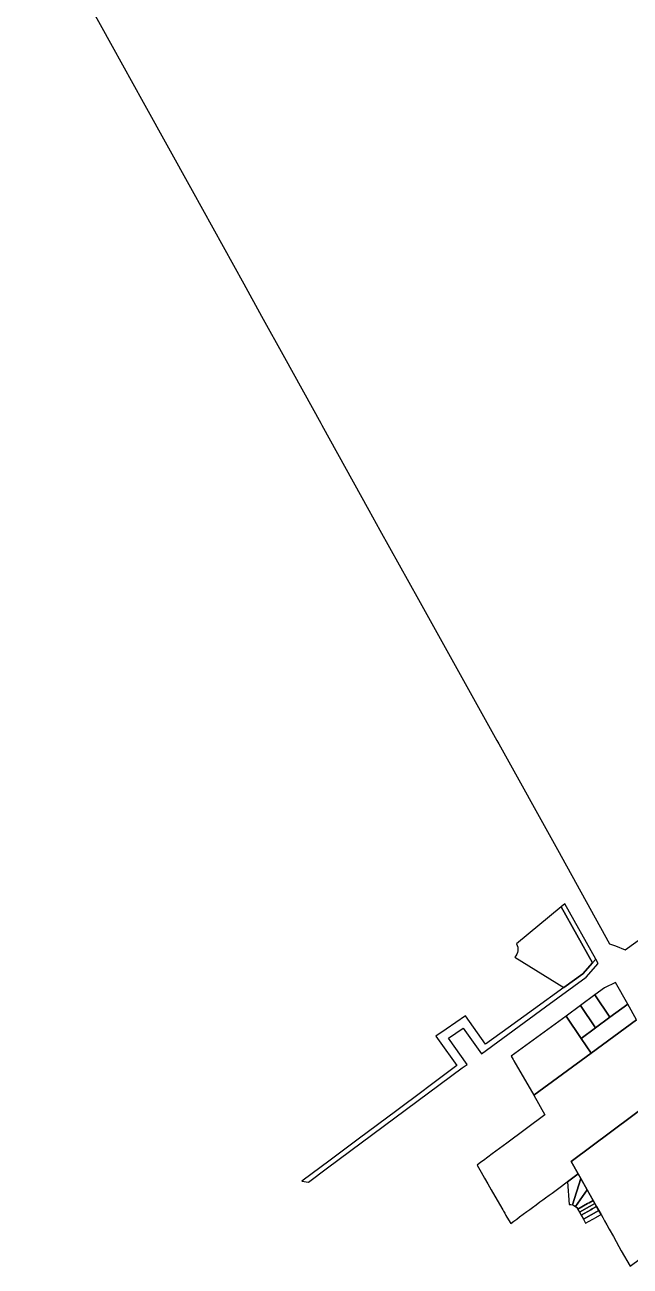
# Model space of a CAD drawing. Header units: metres. Extents: x 1641456 to 1644813, y 5693985 to 5698324.
# Drawn here: x 1642009 to 1643038, y 5694044 to 5696155 of the extents above; entities that cross this region are included whole.
import ezdxf

# ---------------------------------------------------------------- set-up
doc = ezdxf.new("R2010")
doc.units = ezdxf.units.M

msp = doc.modelspace()

# ---------------------------------------------------------------- linework, layer by layer
for points in [[(1642009.1, 5696386.6), (1642157.6, 5696118.5), (1642210.4, 5696023), (1642293.5, 5695872.7), (1642381, 5695714.4), (1642411.4, 5695659.2), (1642450.3, 5695588.8), (1642511.9, 5695477.3), (1642513.7, 5695474.1), (1642593.6, 5695329.6), (1642612.6, 5695295.6), (1642678.2, 5695177.7), (1642811.3, 5694937.8), (1642814.4, 5694932.3), (1642914.2, 5694752.5), (1643002.9, 5694592.5), (1643009.3, 5694590), (1643012.6, 5694588.7), (1643029.4, 5694582.3), (1643228.5, 5694725.6)], [(1642009.1, 5696386.6), (1642157.6, 5696118.5), (1642210.4, 5696023), (1642293.5, 5695872.7), (1642381, 5695714.4), (1642411.4, 5695659.2), (1642450.3, 5695588.8), (1642511.9, 5695477.3), (1642513.7, 5695474.1), (1642593.6, 5695329.6), (1642612.6, 5695295.6), (1642678.2, 5695177.7), (1642811.3, 5694937.8), (1642814.4, 5694932.3), (1642914.2, 5694752.5), (1643002.9, 5694592.5), (1643009.3, 5694590), (1643012.6, 5694588.7), (1643029.4, 5694582.3), (1643228.5, 5694725.6)], [(1642009.1, 5696386.6), (1642157.6, 5696118.5), (1642210.4, 5696023), (1642293.5, 5695872.7), (1642381, 5695714.4), (1642411.4, 5695659.2), (1642450.3, 5695588.8), (1642511.9, 5695477.3), (1642513.7, 5695474.1), (1642593.6, 5695329.6), (1642612.6, 5695295.6), (1642678.2, 5695177.7), (1642811.3, 5694937.8), (1642814.4, 5694932.3), (1642914.2, 5694752.5), (1643002.9, 5694592.5), (1643009.3, 5694590), (1643012.6, 5694588.7), (1643029.4, 5694582.3), (1643228.5, 5694725.6)], [(1642009.1, 5696386.6), (1642157.6, 5696118.5), (1642210.4, 5696023), (1642293.5, 5695872.7), (1642381, 5695714.4), (1642411.4, 5695659.2), (1642450.3, 5695588.8), (1642511.9, 5695477.3), (1642513.7, 5695474.1), (1642593.6, 5695329.6), (1642612.6, 5695295.6), (1642678.2, 5695177.7), (1642811.3, 5694937.8), (1642814.4, 5694932.3), (1642914.2, 5694752.5), (1643002.9, 5694592.5), (1643009.3, 5694590), (1643012.6, 5694588.7), (1643029.4, 5694582.3), (1643228.5, 5694725.6)], [(1642009.1, 5696386.6), (1642157.6, 5696118.5), (1642210.4, 5696023), (1642293.5, 5695872.7), (1642381, 5695714.4), (1642411.4, 5695659.2), (1642450.3, 5695588.8), (1642511.9, 5695477.3), (1642513.7, 5695474.1), (1642593.6, 5695329.6), (1642612.6, 5695295.6), (1642678.2, 5695177.7), (1642811.3, 5694937.8), (1642814.4, 5694932.3), (1642914.2, 5694752.5), (1643002.9, 5694592.5), (1643009.3, 5694590), (1643012.6, 5694588.7), (1643029.4, 5694582.3), (1643228.5, 5694725.6)], [(1642009.1, 5696386.6), (1642157.6, 5696118.5), (1642210.4, 5696023), (1642293.5, 5695872.7), (1642381, 5695714.4), (1642411.4, 5695659.2), (1642450.3, 5695588.8), (1642511.9, 5695477.3), (1642513.7, 5695474.1), (1642593.6, 5695329.6), (1642612.6, 5695295.6), (1642678.2, 5695177.7), (1642811.3, 5694937.8), (1642814.4, 5694932.3), (1642914.2, 5694752.5), (1643002.9, 5694592.5), (1643009.3, 5694590), (1643012.6, 5694588.7), (1643029.4, 5694582.3), (1643228.5, 5694725.6)], [(1642009.1, 5696386.6), (1642157.6, 5696118.5), (1642210.4, 5696023), (1642293.5, 5695872.7), (1642381, 5695714.4), (1642411.4, 5695659.2), (1642450.3, 5695588.8), (1642511.9, 5695477.3), (1642513.7, 5695474.1), (1642593.6, 5695329.6), (1642612.6, 5695295.6), (1642678.2, 5695177.7), (1642811.3, 5694937.8), (1642814.4, 5694932.3), (1642914.2, 5694752.5), (1643002.9, 5694592.5), (1643009.3, 5694590), (1643012.6, 5694588.7), (1643029.4, 5694582.3), (1643228.5, 5694725.6)], [(1642009.1, 5696386.6), (1642157.6, 5696118.5), (1642210.4, 5696023), (1642293.5, 5695872.7), (1642381, 5695714.4), (1642411.4, 5695659.2), (1642450.3, 5695588.8), (1642511.9, 5695477.3), (1642513.7, 5695474.1), (1642593.6, 5695329.6), (1642612.6, 5695295.6), (1642678.2, 5695177.7), (1642811.3, 5694937.8), (1642814.4, 5694932.3), (1642914.2, 5694752.5), (1643002.9, 5694592.5), (1643009.3, 5694590), (1643012.6, 5694588.7), (1643029.4, 5694582.3), (1643228.5, 5694725.6)], [(1642009.1, 5696386.6), (1642157.6, 5696118.5), (1642210.4, 5696023), (1642293.5, 5695872.7), (1642381, 5695714.4), (1642411.4, 5695659.2), (1642450.3, 5695588.8), (1642511.9, 5695477.3), (1642513.7, 5695474.1), (1642593.6, 5695329.6), (1642612.6, 5695295.6), (1642678.2, 5695177.7), (1642811.3, 5694937.8), (1642814.4, 5694932.3), (1642914.2, 5694752.5), (1643002.9, 5694592.5), (1643009.3, 5694590), (1643012.6, 5694588.7), (1643029.4, 5694582.3), (1643228.5, 5694725.6)], [(1642009.1, 5696386.6), (1642157.6, 5696118.5), (1642210.4, 5696023), (1642293.5, 5695872.7), (1642381, 5695714.4), (1642411.4, 5695659.2), (1642450.3, 5695588.8), (1642511.9, 5695477.3), (1642513.7, 5695474.1), (1642593.6, 5695329.6), (1642612.6, 5695295.6), (1642678.2, 5695177.7), (1642811.3, 5694937.8), (1642814.4, 5694932.3), (1642914.2, 5694752.5), (1643002.9, 5694592.5), (1643009.3, 5694590), (1643012.6, 5694588.7), (1643029.4, 5694582.3), (1643228.5, 5694725.6)], [(1642009.1, 5696386.6), (1642157.6, 5696118.5), (1642210.4, 5696023), (1642293.5, 5695872.7), (1642381, 5695714.4), (1642411.4, 5695659.2), (1642450.3, 5695588.8), (1642511.9, 5695477.3), (1642513.7, 5695474.1), (1642593.6, 5695329.6), (1642612.6, 5695295.6), (1642678.2, 5695177.7), (1642811.3, 5694937.8), (1642814.4, 5694932.3), (1642914.2, 5694752.5), (1643002.9, 5694592.5), (1643009.3, 5694590), (1643012.6, 5694588.7), (1643029.4, 5694582.3), (1643228.5, 5694725.6)], [(1642009.1, 5696386.6), (1642157.6, 5696118.5), (1642210.4, 5696023), (1642293.5, 5695872.7), (1642381, 5695714.4), (1642411.4, 5695659.2), (1642450.3, 5695588.8), (1642511.9, 5695477.3), (1642513.7, 5695474.1), (1642593.6, 5695329.6), (1642612.6, 5695295.6), (1642678.2, 5695177.7), (1642811.3, 5694937.8), (1642814.4, 5694932.3), (1642914.2, 5694752.5), (1643002.9, 5694592.5), (1643009.3, 5694590), (1643012.6, 5694588.7), (1643029.4, 5694582.3), (1643228.5, 5694725.6)], [(1642009.1, 5696386.6), (1642157.6, 5696118.5), (1642210.4, 5696023), (1642293.5, 5695872.7), (1642381, 5695714.4), (1642411.4, 5695659.2), (1642450.3, 5695588.8), (1642511.9, 5695477.3), (1642513.7, 5695474.1), (1642593.6, 5695329.6), (1642612.6, 5695295.6), (1642678.2, 5695177.7), (1642811.3, 5694937.8), (1642814.4, 5694932.3), (1642914.2, 5694752.5), (1643002.9, 5694592.5), (1643009.3, 5694590), (1643012.6, 5694588.7), (1643029.4, 5694582.3), (1643228.5, 5694725.6)], [(1642009.1, 5696386.6), (1642157.6, 5696118.5), (1642210.4, 5696023), (1642293.5, 5695872.7), (1642381, 5695714.4), (1642411.4, 5695659.2), (1642450.3, 5695588.8), (1642511.9, 5695477.3), (1642513.7, 5695474.1), (1642593.6, 5695329.6), (1642612.6, 5695295.6), (1642678.2, 5695177.7), (1642811.3, 5694937.8), (1642814.4, 5694932.3), (1642914.2, 5694752.5), (1643002.9, 5694592.5), (1643009.3, 5694590), (1643012.6, 5694588.7), (1643029.4, 5694582.3), (1643228.5, 5694725.6)], [(1642009.1, 5696386.6), (1642157.6, 5696118.5), (1642210.4, 5696023), (1642293.5, 5695872.7), (1642381, 5695714.4), (1642411.4, 5695659.2), (1642450.3, 5695588.8), (1642511.9, 5695477.3), (1642513.7, 5695474.1), (1642593.6, 5695329.6), (1642612.6, 5695295.6), (1642678.2, 5695177.7), (1642811.3, 5694937.8), (1642814.4, 5694932.3), (1642914.2, 5694752.5), (1643002.9, 5694592.5), (1643009.3, 5694590), (1643012.6, 5694588.7), (1643029.4, 5694582.3), (1643228.5, 5694725.6)], [(1642009.1, 5696386.6), (1642157.6, 5696118.5), (1642210.4, 5696023), (1642293.5, 5695872.7), (1642381, 5695714.4), (1642411.4, 5695659.2), (1642450.3, 5695588.8), (1642511.9, 5695477.3), (1642513.7, 5695474.1), (1642593.6, 5695329.6), (1642612.6, 5695295.6), (1642678.2, 5695177.7), (1642811.3, 5694937.8), (1642814.4, 5694932.3), (1642914.2, 5694752.5), (1643002.9, 5694592.5), (1643009.3, 5694590), (1643012.6, 5694588.7), (1643029.4, 5694582.3), (1643228.5, 5694725.6)], [(1642009.1, 5696386.6), (1642157.6, 5696118.5), (1642210.4, 5696023), (1642293.5, 5695872.7), (1642381, 5695714.4), (1642411.4, 5695659.2), (1642450.3, 5695588.8), (1642511.9, 5695477.3), (1642513.7, 5695474.1), (1642593.6, 5695329.6), (1642612.6, 5695295.6), (1642678.2, 5695177.7), (1642811.3, 5694937.8), (1642814.4, 5694932.3), (1642914.2, 5694752.5), (1643002.9, 5694592.5), (1643009.3, 5694590), (1643012.6, 5694588.7), (1643029.4, 5694582.3), (1643228.5, 5694725.6)], [(1642009.1, 5696386.6), (1642157.6, 5696118.5), (1642210.4, 5696023), (1642293.5, 5695872.7), (1642381, 5695714.4), (1642411.4, 5695659.2), (1642450.3, 5695588.8), (1642511.9, 5695477.3), (1642513.7, 5695474.1), (1642593.6, 5695329.6), (1642612.6, 5695295.6), (1642678.2, 5695177.7), (1642811.3, 5694937.8), (1642814.4, 5694932.3), (1642914.2, 5694752.5), (1643002.9, 5694592.5), (1643009.3, 5694590), (1643012.6, 5694588.7), (1643029.4, 5694582.3), (1643228.5, 5694725.6)], [(1642009.1, 5696386.6), (1642157.6, 5696118.5), (1642210.4, 5696023), (1642293.5, 5695872.7), (1642381, 5695714.4), (1642411.4, 5695659.2), (1642450.3, 5695588.8), (1642511.9, 5695477.3), (1642513.7, 5695474.1), (1642593.6, 5695329.6), (1642612.6, 5695295.6), (1642678.2, 5695177.7), (1642811.3, 5694937.8), (1642814.4, 5694932.3), (1642914.2, 5694752.5), (1643002.9, 5694592.5), (1643009.3, 5694590), (1643012.6, 5694588.7), (1643029.4, 5694582.3), (1643228.5, 5694725.6)], [(1642009.1, 5696386.6), (1642157.6, 5696118.5), (1642210.4, 5696023), (1642293.5, 5695872.7), (1642381, 5695714.4), (1642411.4, 5695659.2), (1642450.3, 5695588.8), (1642511.9, 5695477.3), (1642513.7, 5695474.1), (1642593.6, 5695329.6), (1642612.6, 5695295.6), (1642678.2, 5695177.7), (1642811.3, 5694937.8), (1642814.4, 5694932.3), (1642914.2, 5694752.5), (1643002.9, 5694592.5), (1643009.3, 5694590), (1643012.6, 5694588.7), (1643029.4, 5694582.3), (1643228.5, 5694725.6)], [(1642009.1, 5696386.6), (1642157.6, 5696118.5), (1642210.4, 5696023), (1642293.5, 5695872.7), (1642381, 5695714.4), (1642411.4, 5695659.2), (1642450.3, 5695588.8), (1642511.9, 5695477.3), (1642513.7, 5695474.1), (1642593.6, 5695329.6), (1642612.6, 5695295.6), (1642678.2, 5695177.7), (1642811.3, 5694937.8), (1642814.4, 5694932.3), (1642914.2, 5694752.5), (1643002.9, 5694592.5), (1643009.3, 5694590), (1643012.6, 5694588.7), (1643029.4, 5694582.3), (1643228.5, 5694725.6)], [(1642009.1, 5696386.6), (1642157.6, 5696118.5), (1642210.4, 5696023), (1642293.5, 5695872.7), (1642381, 5695714.4), (1642411.4, 5695659.2), (1642450.3, 5695588.8), (1642511.9, 5695477.3), (1642513.7, 5695474.1), (1642593.6, 5695329.6), (1642612.6, 5695295.6), (1642678.2, 5695177.7), (1642811.3, 5694937.8), (1642814.4, 5694932.3), (1642914.2, 5694752.5), (1643002.9, 5694592.5), (1643009.3, 5694590), (1643012.6, 5694588.7), (1643029.4, 5694582.3), (1643228.5, 5694725.6)], [(1642009.1, 5696386.6), (1642157.6, 5696118.5), (1642210.4, 5696023), (1642293.5, 5695872.7), (1642381, 5695714.4), (1642411.4, 5695659.2), (1642450.3, 5695588.8), (1642511.9, 5695477.3), (1642513.7, 5695474.1), (1642593.6, 5695329.6), (1642612.6, 5695295.6), (1642678.2, 5695177.7), (1642811.3, 5694937.8), (1642814.4, 5694932.3), (1642914.2, 5694752.5), (1643002.9, 5694592.5), (1643009.3, 5694590), (1643012.6, 5694588.7), (1643029.4, 5694582.3), (1643228.5, 5694725.6)], [(1642009.1, 5696386.6), (1642157.6, 5696118.5), (1642210.4, 5696023), (1642293.5, 5695872.7), (1642381, 5695714.4), (1642411.4, 5695659.2), (1642450.3, 5695588.8), (1642511.9, 5695477.3), (1642513.7, 5695474.1), (1642593.6, 5695329.6), (1642612.6, 5695295.6), (1642678.2, 5695177.7), (1642811.3, 5694937.8), (1642814.4, 5694932.3), (1642914.2, 5694752.5), (1643002.9, 5694592.5), (1643009.3, 5694590), (1643012.6, 5694588.7), (1643029.4, 5694582.3), (1643228.5, 5694725.6)], [(1642009.1, 5696386.6), (1642157.6, 5696118.5), (1642210.4, 5696023), (1642293.5, 5695872.7), (1642381, 5695714.4), (1642411.4, 5695659.2), (1642450.3, 5695588.8), (1642511.9, 5695477.3), (1642513.7, 5695474.1), (1642593.6, 5695329.6), (1642612.6, 5695295.6), (1642678.2, 5695177.7), (1642811.3, 5694937.8), (1642814.4, 5694932.3), (1642914.2, 5694752.5), (1643002.9, 5694592.5), (1643009.3, 5694590), (1643012.6, 5694588.7), (1643029.4, 5694582.3), (1643228.5, 5694725.6)], [(1642009.1, 5696386.6), (1642157.6, 5696118.5), (1642210.4, 5696023), (1642293.5, 5695872.7), (1642381, 5695714.4), (1642411.4, 5695659.2), (1642450.3, 5695588.8), (1642511.9, 5695477.3), (1642513.7, 5695474.1), (1642593.6, 5695329.6), (1642612.6, 5695295.6), (1642678.2, 5695177.7), (1642811.3, 5694937.8), (1642814.4, 5694932.3), (1642914.2, 5694752.5), (1643002.9, 5694592.5), (1643009.3, 5694590), (1643012.6, 5694588.7), (1643029.4, 5694582.3), (1643228.5, 5694725.6)], [(1642009.1, 5696386.6), (1642157.6, 5696118.5), (1642210.4, 5696023), (1642293.5, 5695872.7), (1642381, 5695714.4), (1642411.4, 5695659.2), (1642450.3, 5695588.8), (1642511.9, 5695477.3), (1642513.7, 5695474.1), (1642593.6, 5695329.6), (1642612.6, 5695295.6), (1642678.2, 5695177.7), (1642811.3, 5694937.8), (1642814.4, 5694932.3), (1642914.2, 5694752.5), (1643002.9, 5694592.5), (1643009.3, 5694590), (1643012.6, 5694588.7), (1643029.4, 5694582.3), (1643228.5, 5694725.6)], [(1642009.1, 5696386.6), (1642157.6, 5696118.5), (1642210.4, 5696023), (1642293.5, 5695872.7), (1642381, 5695714.4), (1642411.4, 5695659.2), (1642450.3, 5695588.8), (1642511.9, 5695477.3), (1642513.7, 5695474.1), (1642593.6, 5695329.6), (1642612.6, 5695295.6), (1642678.2, 5695177.7), (1642811.3, 5694937.8), (1642814.4, 5694932.3), (1642914.2, 5694752.5), (1643002.9, 5694592.5), (1643009.3, 5694590), (1643012.6, 5694588.7), (1643029.4, 5694582.3), (1643228.5, 5694725.6)], [(1642009.1, 5696386.6), (1642157.6, 5696118.5), (1642210.4, 5696023), (1642293.5, 5695872.7), (1642381, 5695714.4), (1642411.4, 5695659.2), (1642450.3, 5695588.8), (1642511.9, 5695477.3), (1642513.7, 5695474.1), (1642593.6, 5695329.6), (1642612.6, 5695295.6), (1642678.2, 5695177.7), (1642811.3, 5694937.8), (1642814.4, 5694932.3), (1642914.2, 5694752.5), (1643002.9, 5694592.5), (1643009.3, 5694590), (1643012.6, 5694588.7), (1643029.4, 5694582.3), (1643228.5, 5694725.6)], [(1642009.1, 5696386.6), (1642157.6, 5696118.5), (1642210.4, 5696023), (1642293.5, 5695872.7), (1642381, 5695714.4), (1642411.4, 5695659.2), (1642450.3, 5695588.8), (1642511.9, 5695477.3), (1642513.7, 5695474.1), (1642593.6, 5695329.6), (1642612.6, 5695295.6), (1642678.2, 5695177.7), (1642811.3, 5694937.8), (1642814.4, 5694932.3), (1642914.2, 5694752.5), (1643002.9, 5694592.5), (1643009.3, 5694590), (1643012.6, 5694588.7), (1643029.4, 5694582.3), (1643228.5, 5694725.6)], [(1642009.1, 5696386.6), (1642157.6, 5696118.5), (1642210.4, 5696023), (1642293.5, 5695872.7), (1642381, 5695714.4), (1642411.4, 5695659.2), (1642450.3, 5695588.8), (1642511.9, 5695477.3), (1642513.7, 5695474.1), (1642593.6, 5695329.6), (1642612.6, 5695295.6), (1642678.2, 5695177.7), (1642811.3, 5694937.8), (1642814.4, 5694932.3), (1642914.2, 5694752.5), (1643002.9, 5694592.5), (1643009.3, 5694590), (1643012.6, 5694588.7), (1643029.4, 5694582.3), (1643228.5, 5694725.6)], [(1642009.1, 5696386.6), (1642157.6, 5696118.5), (1642210.4, 5696023), (1642293.5, 5695872.7), (1642381, 5695714.4), (1642411.4, 5695659.2), (1642450.3, 5695588.8), (1642511.9, 5695477.3), (1642513.7, 5695474.1), (1642593.6, 5695329.6), (1642612.6, 5695295.6), (1642678.2, 5695177.7), (1642811.3, 5694937.8), (1642814.4, 5694932.3), (1642914.2, 5694752.5), (1643002.9, 5694592.5), (1643009.3, 5694590), (1643012.6, 5694588.7), (1643029.4, 5694582.3), (1643228.5, 5694725.6)], [(1642009.1, 5696386.6), (1642157.6, 5696118.5), (1642210.4, 5696023), (1642293.5, 5695872.7), (1642381, 5695714.4), (1642411.4, 5695659.2), (1642450.3, 5695588.8), (1642511.9, 5695477.3), (1642513.7, 5695474.1), (1642593.6, 5695329.6), (1642612.6, 5695295.6), (1642678.2, 5695177.7), (1642811.3, 5694937.8), (1642814.4, 5694932.3), (1642914.2, 5694752.5), (1643002.9, 5694592.5), (1643009.3, 5694590), (1643012.6, 5694588.7), (1643029.4, 5694582.3), (1643228.5, 5694725.6)], [(1642009.1, 5696386.6), (1642157.6, 5696118.5), (1642210.4, 5696023), (1642293.5, 5695872.7), (1642381, 5695714.4), (1642411.4, 5695659.2), (1642450.3, 5695588.8), (1642511.9, 5695477.3), (1642513.7, 5695474.1), (1642593.6, 5695329.6), (1642612.6, 5695295.6), (1642678.2, 5695177.7), (1642811.3, 5694937.8), (1642814.4, 5694932.3), (1642914.2, 5694752.5), (1643002.9, 5694592.5), (1643009.3, 5694590), (1643012.6, 5694588.7), (1643029.4, 5694582.3), (1643228.5, 5694725.6)], [(1642009.1, 5696386.6), (1642157.6, 5696118.5), (1642210.4, 5696023), (1642293.5, 5695872.7), (1642381, 5695714.4), (1642411.4, 5695659.2), (1642450.3, 5695588.8), (1642511.9, 5695477.3), (1642513.7, 5695474.1), (1642593.6, 5695329.6), (1642612.6, 5695295.6), (1642678.2, 5695177.7), (1642811.3, 5694937.8), (1642814.4, 5694932.3), (1642914.2, 5694752.5), (1643002.9, 5694592.5), (1643009.3, 5694590), (1643012.6, 5694588.7), (1643029.4, 5694582.3), (1643228.5, 5694725.6)], [(1642009.1, 5696386.6), (1642157.6, 5696118.5), (1642210.4, 5696023), (1642293.5, 5695872.7), (1642381, 5695714.4), (1642411.4, 5695659.2), (1642450.3, 5695588.8), (1642511.9, 5695477.3), (1642513.7, 5695474.1), (1642593.6, 5695329.6), (1642612.6, 5695295.6), (1642678.2, 5695177.7), (1642811.3, 5694937.8), (1642814.4, 5694932.3), (1642914.2, 5694752.5), (1643002.9, 5694592.5), (1643009.3, 5694590), (1643012.6, 5694588.7), (1643029.4, 5694582.3), (1643228.5, 5694725.6)], [(1642009.1, 5696386.6), (1642157.6, 5696118.5), (1642210.4, 5696023), (1642293.5, 5695872.7), (1642381, 5695714.4), (1642411.4, 5695659.2), (1642450.3, 5695588.8), (1642511.9, 5695477.3), (1642513.7, 5695474.1), (1642593.6, 5695329.6), (1642612.6, 5695295.6), (1642678.2, 5695177.7), (1642811.3, 5694937.8), (1642814.4, 5694932.3), (1642914.2, 5694752.5), (1643002.9, 5694592.5), (1643009.3, 5694590), (1643012.6, 5694588.7), (1643029.4, 5694582.3), (1643228.5, 5694725.6)], [(1642009.1, 5696386.6), (1642157.6, 5696118.5), (1642210.4, 5696023), (1642293.5, 5695872.7), (1642381, 5695714.4), (1642411.4, 5695659.2), (1642450.3, 5695588.8), (1642511.9, 5695477.3), (1642513.7, 5695474.1), (1642593.6, 5695329.6), (1642612.6, 5695295.6), (1642678.2, 5695177.7), (1642811.3, 5694937.8), (1642814.4, 5694932.3), (1642914.2, 5694752.5), (1643002.9, 5694592.5), (1643009.3, 5694590), (1643012.6, 5694588.7), (1643029.4, 5694582.3), (1643228.5, 5694725.6)], [(1642009.1, 5696386.6), (1642157.6, 5696118.5), (1642210.4, 5696023), (1642293.5, 5695872.7), (1642381, 5695714.4), (1642411.4, 5695659.2), (1642450.3, 5695588.8), (1642511.9, 5695477.3), (1642513.7, 5695474.1), (1642593.6, 5695329.6), (1642612.6, 5695295.6), (1642678.2, 5695177.7), (1642811.3, 5694937.8), (1642814.4, 5694932.3), (1642914.2, 5694752.5), (1643002.9, 5694592.5), (1643009.3, 5694590), (1643012.6, 5694588.7), (1643029.4, 5694582.3), (1643228.5, 5694725.6)], [(1642009.1, 5696386.6), (1642157.6, 5696118.5), (1642210.4, 5696023), (1642293.5, 5695872.7), (1642381, 5695714.4), (1642411.4, 5695659.2), (1642450.3, 5695588.8), (1642511.9, 5695477.3), (1642513.7, 5695474.1), (1642593.6, 5695329.6), (1642612.6, 5695295.6), (1642678.2, 5695177.7), (1642811.3, 5694937.8), (1642814.4, 5694932.3), (1642914.2, 5694752.5), (1643002.9, 5694592.5), (1643009.3, 5694590), (1643012.6, 5694588.7), (1643029.4, 5694582.3), (1643228.5, 5694725.6)], [(1642009.1, 5696386.6), (1642157.6, 5696118.5), (1642210.4, 5696023), (1642293.5, 5695872.7), (1642381, 5695714.4), (1642411.4, 5695659.2), (1642450.3, 5695588.8), (1642511.9, 5695477.3), (1642513.7, 5695474.1), (1642593.6, 5695329.6), (1642612.6, 5695295.6), (1642678.2, 5695177.7), (1642811.3, 5694937.8), (1642814.4, 5694932.3), (1642914.2, 5694752.5), (1643002.9, 5694592.5), (1643009.3, 5694590), (1643012.6, 5694588.7), (1643029.4, 5694582.3), (1643228.5, 5694725.6)], [(1642009.1, 5696386.6), (1642157.6, 5696118.5), (1642210.4, 5696023), (1642293.5, 5695872.7), (1642381, 5695714.4), (1642411.4, 5695659.2), (1642450.3, 5695588.8), (1642511.9, 5695477.3), (1642513.7, 5695474.1), (1642593.6, 5695329.6), (1642612.6, 5695295.6), (1642678.2, 5695177.7), (1642811.3, 5694937.8), (1642814.4, 5694932.3), (1642914.2, 5694752.5), (1643002.9, 5694592.5), (1643009.3, 5694590), (1643012.6, 5694588.7), (1643029.4, 5694582.3), (1643228.5, 5694725.6)], [(1642009.1, 5696386.6), (1642157.6, 5696118.5), (1642210.4, 5696023), (1642293.5, 5695872.7), (1642381, 5695714.4), (1642411.4, 5695659.2), (1642450.3, 5695588.8), (1642511.9, 5695477.3), (1642513.7, 5695474.1), (1642593.6, 5695329.6), (1642612.6, 5695295.6), (1642678.2, 5695177.7), (1642811.3, 5694937.8), (1642814.4, 5694932.3), (1642914.2, 5694752.5), (1643002.9, 5694592.5), (1643009.3, 5694590), (1643012.6, 5694588.7), (1643029.4, 5694582.3), (1643228.5, 5694725.6)], [(1642009.1, 5696386.6), (1642157.6, 5696118.5), (1642210.4, 5696023), (1642293.5, 5695872.7), (1642381, 5695714.4), (1642411.4, 5695659.2), (1642450.3, 5695588.8), (1642511.9, 5695477.3), (1642513.7, 5695474.1), (1642593.6, 5695329.6), (1642612.6, 5695295.6), (1642678.2, 5695177.7), (1642811.3, 5694937.8), (1642814.4, 5694932.3), (1642914.2, 5694752.5), (1643002.9, 5694592.5), (1643009.3, 5694590), (1643012.6, 5694588.7), (1643029.4, 5694582.3), (1643228.5, 5694725.6)], [(1642009.1, 5696386.6), (1642157.6, 5696118.5), (1642210.4, 5696023), (1642293.5, 5695872.7), (1642381, 5695714.4), (1642411.4, 5695659.2), (1642450.3, 5695588.8), (1642511.9, 5695477.3), (1642513.7, 5695474.1), (1642593.6, 5695329.6), (1642612.6, 5695295.6), (1642678.2, 5695177.7), (1642811.3, 5694937.8), (1642814.4, 5694932.3), (1642914.2, 5694752.5), (1643002.9, 5694592.5), (1643009.3, 5694590), (1643012.6, 5694588.7), (1643029.4, 5694582.3), (1643228.5, 5694725.6)], [(1642009.1, 5696386.6), (1642157.6, 5696118.5), (1642210.4, 5696023), (1642293.5, 5695872.7), (1642381, 5695714.4), (1642411.4, 5695659.2), (1642450.3, 5695588.8), (1642511.9, 5695477.3), (1642513.7, 5695474.1), (1642593.6, 5695329.6), (1642612.6, 5695295.6), (1642678.2, 5695177.7), (1642811.3, 5694937.8), (1642814.4, 5694932.3), (1642914.2, 5694752.5), (1643002.9, 5694592.5), (1643009.3, 5694590), (1643012.6, 5694588.7), (1643029.4, 5694582.3), (1643228.5, 5694725.6)], [(1642009.1, 5696386.6), (1642157.6, 5696118.5), (1642210.4, 5696023), (1642293.5, 5695872.7), (1642381, 5695714.4), (1642411.4, 5695659.2), (1642450.3, 5695588.8), (1642511.9, 5695477.3), (1642513.7, 5695474.1), (1642593.6, 5695329.6), (1642612.6, 5695295.6), (1642678.2, 5695177.7), (1642811.3, 5694937.8), (1642814.4, 5694932.3), (1642914.2, 5694752.5), (1643002.9, 5694592.5), (1643009.3, 5694590), (1643012.6, 5694588.7), (1643029.4, 5694582.3), (1643228.5, 5694725.6)], [(1642009.1, 5696386.6), (1642157.6, 5696118.5), (1642210.4, 5696023), (1642293.5, 5695872.7), (1642381, 5695714.4), (1642411.4, 5695659.2), (1642450.3, 5695588.8), (1642511.9, 5695477.3), (1642513.7, 5695474.1), (1642593.6, 5695329.6), (1642612.6, 5695295.6), (1642678.2, 5695177.7), (1642811.3, 5694937.8), (1642814.4, 5694932.3), (1642914.2, 5694752.5), (1643002.9, 5694592.5), (1643009.3, 5694590), (1643012.6, 5694588.7), (1643029.4, 5694582.3), (1643228.5, 5694725.6)], [(1642009.1, 5696386.6), (1642157.6, 5696118.5), (1642210.4, 5696023), (1642293.5, 5695872.7), (1642381, 5695714.4), (1642411.4, 5695659.2), (1642450.3, 5695588.8), (1642511.9, 5695477.3), (1642513.7, 5695474.1), (1642593.6, 5695329.6), (1642612.6, 5695295.6), (1642678.2, 5695177.7), (1642811.3, 5694937.8), (1642814.4, 5694932.3), (1642914.2, 5694752.5), (1643002.9, 5694592.5), (1643009.3, 5694590), (1643012.6, 5694588.7), (1643029.4, 5694582.3), (1643228.5, 5694725.6)], [(1643048.6, 5694463.2), (1642971.2, 5694406.4), (1642873.8, 5694334.9), (1642892.9, 5694301.6), (1642828, 5694253.4), (1642803.5, 5694235.2), (1642788.4, 5694224), (1642784.2, 5694220.9), (1642777.5, 5694216), (1642777.5, 5694216), (1642779.8, 5694212.1), (1642784.4, 5694204.1), (1642790.1, 5694194.1), (1642795.9, 5694184.1), (1642801.7, 5694174), (1642807.8, 5694163.5), (1642821.1, 5694140.3), (1642822.7, 5694137.6), (1642824.7, 5694134.1), (1642826.7, 5694130.6), (1642833.8, 5694118.4), (1642834.7, 5694116.8), (1642834.9, 5694117), (1642840.1, 5694120.8), (1642845, 5694124.4), (1642849.8, 5694127.9), (1642856.1, 5694132.5), (1642862.3, 5694137.1), (1642867.2, 5694140.7), (1642872, 5694144.2), (1642878.1, 5694148.8), (1642878.2, 5694148.8), (1642884.4, 5694153.4), (1642889.2, 5694156.9), (1642894, 5694160.5), (1642900.2, 5694165), (1642900.2, 5694165), (1642905, 5694168.6), (1642905.1, 5694168.6), (1642916.4, 5694176.9), (1642930.8, 5694187.6), (1642931, 5694187.7), (1642949.4, 5694201.2), (1642949.5, 5694201.3), (1642937.7, 5694222.1), (1643111.4, 5694352)]]:
    msp.add_lwpolyline(points)
for points in [[(1642973.6, 5694559.7), (1642920.7, 5694655), (1642844.5, 5694592.3), (1642845.8, 5694589.6), (1642846.7, 5694586.6), (1642847.1, 5694583.6), (1642847, 5694580.5), (1642846.3, 5694577.5), (1642845.2, 5694574.6), (1642843.5, 5694572), (1642841.5, 5694569.7), (1642925.1, 5694518.1), (1642957.3, 5694541.4), (1642973.6, 5694559.7)], [(1642979.2, 5694565.9), (1642926.9, 5694660.1), (1642920.7, 5694655), (1642973.6, 5694559.7), (1642979.2, 5694565.9)], [(1642785.1, 5694405.1), (1642894.1, 5694484.9), (1642962.7, 5694535.6), (1642983.2, 5694558.6), (1642979.2, 5694565.9), (1642973.6, 5694559.7), (1642957.3, 5694541.4), (1642925.1, 5694518.1), (1642873.4, 5694480.6), (1642830.2, 5694449.3), (1642792, 5694421.6), (1642757.7, 5694470), (1642724.9, 5694447.4), (1642707.4, 5694435.3), (1642713.2, 5694427.3), (1642743.2, 5694385.2), (1642693.4, 5694348), (1642686.2, 5694342.6), (1642641.3, 5694309), (1642575.3, 5694259.9), (1642527.8, 5694224.4), (1642479.9, 5694188.7), (1642491, 5694187.1), (1642523.3, 5694211.2), (1642752.4, 5694381.2), (1642760.5, 5694387.1), (1642728.8, 5694431.6), (1642754, 5694449), (1642785.1, 5694405.1)], [(1643033.6, 5694489.7), (1643013, 5694526.3), (1642994.4, 5694517.5), (1642977.9, 5694505.4), (1643003.4, 5694467.5), (1643033.6, 5694489.7)], [(1643003.4, 5694467.5), (1642977.9, 5694505.4), (1642953.4, 5694487.4), (1642978.9, 5694449.5), (1643003.4, 5694467.5)], [(1642978.9, 5694449.5), (1642953.4, 5694487.4), (1642928.8, 5694469.4), (1642954.3, 5694431.5), (1642978.9, 5694449.5)], [(1643048.6, 5694463.2), (1643033.6, 5694489.7), (1643003.4, 5694467.5), (1642978.9, 5694449.5), (1642954.3, 5694431.5), (1642971.2, 5694406.4), (1643048.6, 5694463.2)], [(1642954.3, 5694431.5), (1642928.8, 5694469.4), (1642835.7, 5694401.2), (1642838.7, 5694395.8), (1642840.2, 5694393.2), (1642873.8, 5694334.9), (1642971.2, 5694406.4), (1642954.3, 5694431.5)], [(1643037.5, 5694044.3), (1643201.9, 5694166.3), (1643212, 5694173.8), (1643111.4, 5694352), (1642937.7, 5694222.1), (1642949.5, 5694201.3), (1642954, 5694193.1), (1642964.8, 5694173.8), (1642974.8, 5694156), (1642977.7, 5694150.8), (1642980.7, 5694145.6), (1642984.5, 5694138.7), (1642988.3, 5694132), (1642991.2, 5694126.8), (1642994.2, 5694121.5), (1642998, 5694114.7), (1643002.2, 5694107.2), (1643009.2, 5694094.6), (1643018.6, 5694077.9), (1643022.7, 5694070.6), (1643037.5, 5694044.3)], [(1642954, 5694193.1), (1642949.5, 5694201.3), (1642949.4, 5694201.2), (1642931, 5694187.7), (1642933.9, 5694149.2), (1642936.8, 5694149.1), (1642939.6, 5694148.5), (1642954, 5694193.1)], [(1642964.8, 5694173.8), (1642954, 5694193.1), (1642939.6, 5694148.5), (1642942.3, 5694147.4), (1642944.7, 5694145.8), (1642964.8, 5694173.8)], [(1642974.8, 5694156), (1642964.8, 5694173.8), (1642944.7, 5694145.8), (1642946.9, 5694143.8), (1642948.7, 5694141.4), (1642965.2, 5694150.6), (1642965.2, 5694150.7), (1642967.9, 5694152.2), (1642967.9, 5694152.2), (1642974.8, 5694156)], [(1642977.7, 5694150.8), (1642974.8, 5694156), (1642967.9, 5694152.2), (1642967.9, 5694152.2), (1642965.2, 5694150.7), (1642965.2, 5694150.6), (1642948.7, 5694141.4), (1642949, 5694140.8), (1642951.6, 5694136.2), (1642968.6, 5694145.7), (1642968.6, 5694145.7), (1642969.5, 5694146.1), (1642969.5, 5694146.2), (1642977.7, 5694150.8)], [(1642980.7, 5694145.6), (1642977.7, 5694150.8), (1642969.5, 5694146.2), (1642969.5, 5694146.1), (1642968.6, 5694145.7), (1642968.6, 5694145.7), (1642951.6, 5694136.2), (1642954.5, 5694130.9), (1642971.1, 5694140.2), (1642971.1, 5694140.1), (1642973.4, 5694141.5), (1642973.4, 5694141.5), (1642980.7, 5694145.6)], [(1642984.5, 5694138.7), (1642980.7, 5694145.6), (1642973.4, 5694141.5), (1642973.4, 5694141.5), (1642971.1, 5694140.1), (1642971.1, 5694140.2), (1642954.5, 5694130.9), (1642958.4, 5694124.1), (1642984.5, 5694138.7), (1642984.5, 5694138.7)], [(1642988.3, 5694132), (1642984.5, 5694138.7), (1642984.5, 5694138.7), (1642958.4, 5694124.1), (1642962.1, 5694117.3), (1642980.8, 5694127.8), (1642980.8, 5694127.8), (1642981.2, 5694128), (1642981.2, 5694128), (1642988.3, 5694132)]]:
    msp.add_lwpolyline(points, close=True)

doc.saveas('drawing.dxf')
